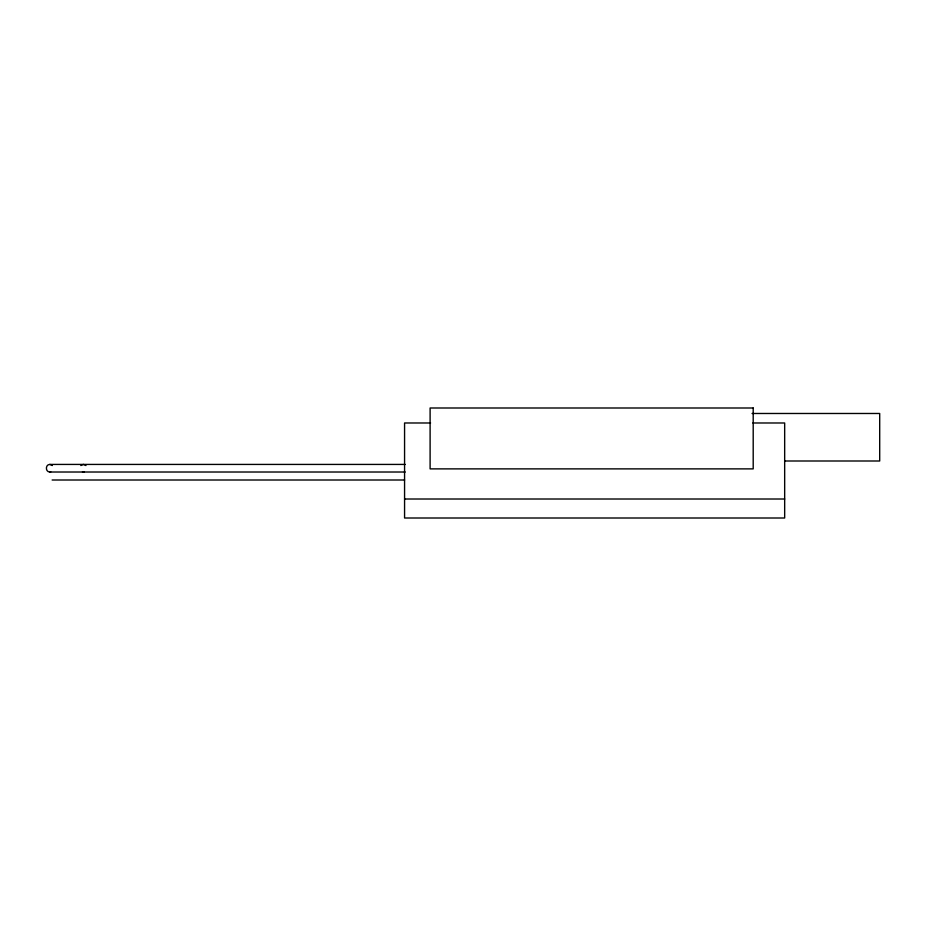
<?xml version="1.0" encoding="UTF-8"?>
<svg xmlns="http://www.w3.org/2000/svg" width="926" height="926" viewBox="0 0 926 926"><rect width="100%" height="100%" fill="white"/><g stroke="black" fill="none" stroke-linecap="round" stroke-linejoin="round"><path stroke-width="1.39" d="M80.84 465.535L83.398 464.424L85.956 465.535M405.241 464.424L49.83 464.424C45.258 464.389 45.258 472.052 49.83 472.017L405.241 472.017M49.83 472.017L50.745 471.89M84.335 471.89L82.46 471.89M752.062 413.482L879.7 413.482L879.7 460.998L784.669 460.998M430.578 422.985L404.569 422.985L404.569 518.004L784.669 518.004L784.669 422.985L752.873 422.985M52.134 480.004L404.569 480.004M404.569 499.01L784.669 499.01M49.83 464.424L52.331 465.535M753.197 407.996L430.104 407.996L430.104 468.88L753.197 468.88L753.197 407.996"/></g></svg>
